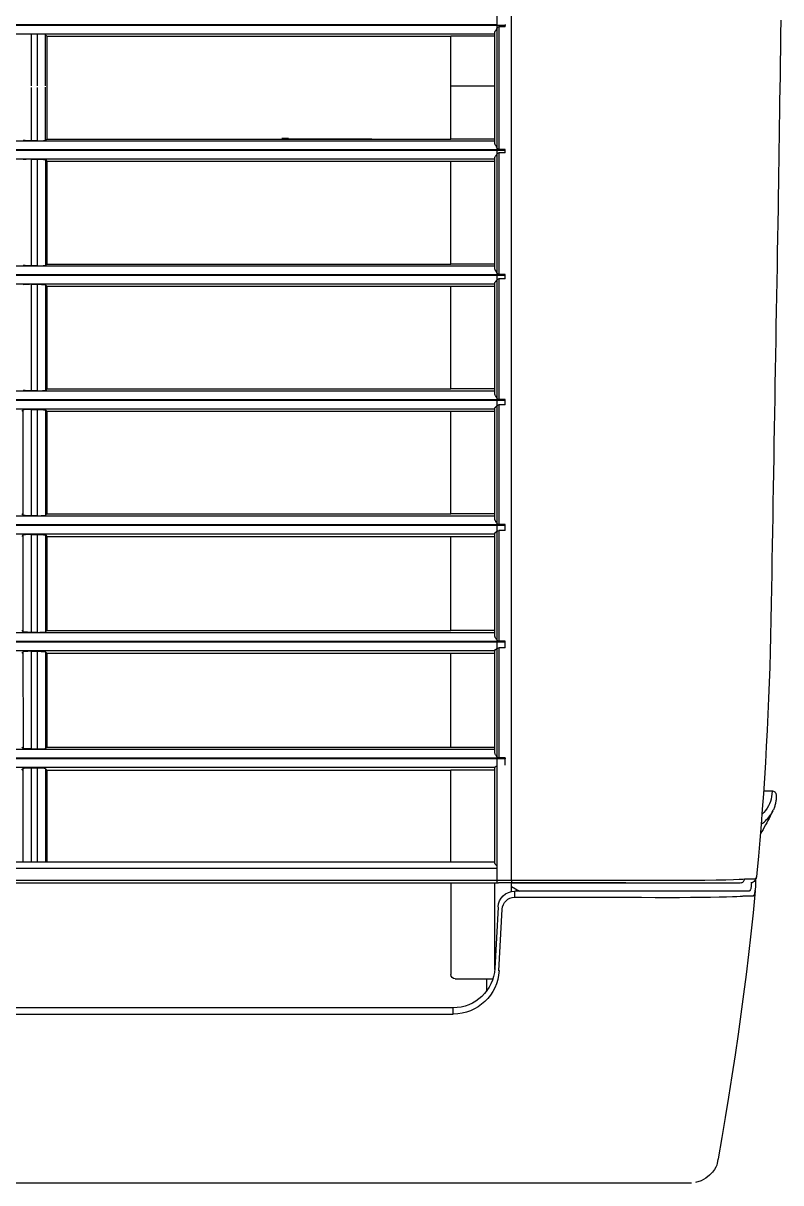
# Model space of a CAD drawing. Header units: millimetres. Extents: x -13830 to 215738, y -24143 to 193994.
# Drawn here: x 53976 to 54066.9, y 95268.5 to 95407.7 of the extents above; entities that cross this region are included whole.
import ezdxf

# ---------------------------------------------------------------- set-up
doc = ezdxf.new("R2010")
doc.units = ezdxf.units.MM
doc.header["$LTSCALE"] = 100
doc.layers.add('A-Fin-Stone', color=64, linetype='CONTINUOUS')
doc.layers.add('PRANDCM', color=7, linetype='CONTINUOUS')
doc.layers.add('M-2019.7.9', color=6, linetype='CONTINUOUS', lineweight=15)

# ---------------------------------------------------------------- blocks, each defined once
blk = doc.blocks.new('FXAP22-36NVC-F')
at = {"layer": 'PRANDCM', "linetype": 'Continuous'}
for p, q in [((303.14, 346.69), (303.14, 456.45)), ((304.89, 456.45), (304.89, 346.69)), ((270.8, 449.94), (270.83, 448.21)), ((270.83, 448.21), (270.86, 446.51)), ((303.89, 449.42), (303.89, 449.32)), ((303.89, 449.16), (303.89, 449.32)), ((303.89, 449.32), (929.89, 449.32)), ((303.89, 449.16), (304.64, 449.16)), ((304.64, 449.16), (304.64, 434.42)), ((304.7, 449.13), (304.64, 449.16)), ((304.75, 449.09), (304.7, 449.13)), ((304.79, 449.03), (304.75, 449.09)), ((304.83, 448.98), (304.79, 449.03)), ((304.87, 448.93), (304.83, 448.98)), ((304.91, 448.88), (304.87, 448.93)), ((928.89, 449.42), (304.89, 449.42)), ((304.94, 448.82), (304.91, 448.88)), ((304.98, 448.77), (304.94, 448.82)), ((305.01, 448.72), (304.98, 448.77)), ((305.04, 448.67), (305.01, 448.72)), ((305.07, 448.62), (305.04, 448.67)), ((305.09, 448.58), (305.07, 448.62)), ((305.11, 448.54), (305.09, 448.58)), ((305.12, 448.5), (305.11, 448.54)), ((305.13, 448.46), (305.12, 448.5)), ((305.14, 448.43), (305.13, 448.46)), ((305.14, 435.23), (305.14, 448.43)), ((928.64, 448.32), (305.14, 448.32)), ((358.89, 448.04), (359.05, 448.2)), ((359.05, 442.06), (359.05, 448.2)), ((360.05, 448.25), (360.05, 442.05)), ((360.05, 448.25), (360.73, 448.25)), ((360.73, 442.05), (360.73, 448.25)), ((305.14, 448.04), (310.39, 448.04)), ((310.39, 442.06), (310.39, 448.04)), ((358.89, 448.04), (310.39, 448.04)), ((358.89, 448.04), (358.89, 442.06)), ((270.86, 446.51), (270.88, 444.86)), ((270.88, 444.86), (270.9, 443.26)), ((270.9, 443.26), (270.93, 441.71)), ((270.93, 441.71), (270.95, 440.21)), ((310.39, 442.06), (305.14, 442.06)), ((310.39, 435.68), (310.39, 442.06)), ((358.89, 442.06), (358.89, 435.68)), ((359.05, 435.52), (359.05, 441.91)), ((360.05, 441.87), (360.05, 435.47)), ((270.95, 440.21), (270.97, 438.75)), ((270.97, 438.75), (270.99, 437.32)), ((270.99, 437.32), (271.01, 435.9)), ((271.01, 435.9), (271.03, 434.48)), ((305.14, 435.68), (310.39, 435.68)), ((358.89, 435.68), (310.39, 435.68)), ((329.89, 435.71), (319.89, 435.71)), ((320.69, 435.71), (320.69, 435.68)), ((329.89, 435.74), (330.69, 435.74)), ((358.89, 435.68), (359.05, 435.52)), ((271.03, 434.48), (271.05, 433.06)), ((303.89, 434.32), (303.89, 434.42)), ((303.89, 434.42), (304.64, 434.42)), ((303.89, 434.03), (303.89, 434.32)), ((303.89, 434.32), (929.89, 434.32)), ((304.64, 434.42), (304.7, 434.45)), ((929.14, 434.42), (304.64, 434.42)), ((304.7, 434.45), (304.75, 434.5)), ((304.75, 434.5), (304.79, 434.55)), ((304.79, 434.55), (304.83, 434.61)), ((304.83, 434.61), (304.87, 434.66)), ((304.87, 434.66), (304.91, 434.72)), ((304.91, 434.72), (304.94, 434.78)), ((304.94, 434.78), (304.98, 434.83)), ((304.98, 434.83), (305.01, 434.89)), ((305.01, 434.89), (305.04, 434.94)), ((305.04, 434.94), (305.07, 435)), ((305.07, 435), (305.09, 435.05)), ((305.09, 435.05), (305.11, 435.09)), ((305.11, 435.09), (305.12, 435.14)), ((305.12, 435.14), (305.13, 435.19)), ((305.13, 435.19), (305.14, 435.23)), ((305.14, 435.42), (928.64, 435.42)), ((359.06, 435.51), (359.05, 435.52)), ((359.08, 435.51), (359.06, 435.51)), ((359.11, 435.5), (359.08, 435.51)), ((359.14, 435.5), (359.11, 435.5)), ((359.18, 435.49), (359.14, 435.5)), ((359.23, 435.49), (359.18, 435.49)), ((359.29, 435.48), (359.23, 435.49)), ((359.36, 435.48), (359.29, 435.48)), ((359.43, 435.48), (359.36, 435.48)), ((359.51, 435.48), (359.43, 435.48)), ((359.59, 435.47), (359.51, 435.48)), ((359.68, 435.47), (359.59, 435.47)), ((359.77, 435.47), (359.68, 435.47)), ((359.85, 435.47), (359.77, 435.47)), ((359.95, 435.47), (359.85, 435.47)), ((360.05, 435.47), (359.95, 435.47)), ((360.05, 435.47), (360.73, 435.47)), ((271.05, 433.06), (271.07, 431.64)), ((303.89, 434.03), (304.64, 434.03)), ((304.64, 434.03), (304.64, 419.42)), ((304.7, 434.01), (304.64, 434.03)), ((304.75, 433.97), (304.7, 434.01)), ((304.8, 433.93), (304.75, 433.97)), ((304.84, 433.88), (304.8, 433.93)), ((304.88, 433.84), (304.84, 433.88)), ((304.92, 433.79), (304.88, 433.84)), ((304.95, 433.74), (304.92, 433.79)), ((304.98, 433.69), (304.95, 433.74)), ((305.02, 433.65), (304.98, 433.69)), ((305.05, 433.61), (305.02, 433.65)), ((305.07, 433.56), (305.05, 433.61)), ((305.09, 433.53), (305.07, 433.56)), ((305.11, 433.49), (305.09, 433.53)), ((305.12, 433.46), (305.11, 433.49)), ((305.13, 433.43), (305.12, 433.46)), ((305.14, 433.4), (305.13, 433.43)), ((305.14, 420.2), (305.14, 433.4)), ((928.64, 433.32), (305.14, 433.32)), ((310.39, 433.04), (305.14, 433.04)), ((358.89, 433.04), (310.39, 433.04)), ((310.39, 420.68), (310.39, 433.04)), ((359.05, 433.21), (358.89, 433.04)), ((358.89, 433.04), (358.89, 420.68)), ((360.73, 433.26), (360.05, 433.26)), ((360.73, 433.26), (360.83, 433.26)), ((360.83, 433.26), (360.92, 433.26)), ((360.92, 433.26), (361.01, 433.25)), ((361.01, 433.25), (361.1, 433.25)), ((361.1, 433.25), (361.19, 433.25)), ((361.19, 433.25), (361.27, 433.25)), ((361.27, 433.25), (361.35, 433.25)), ((361.35, 433.25), (361.42, 433.24)), ((361.42, 433.24), (361.49, 433.24)), ((361.49, 433.24), (361.55, 433.23)), ((361.55, 433.23), (361.6, 433.23)), ((361.6, 433.23), (361.64, 433.23)), ((361.64, 433.23), (361.67, 433.22)), ((361.67, 433.22), (361.7, 433.22)), ((361.7, 433.22), (361.72, 433.21)), ((361.72, 433.21), (361.73, 433.21)), ((271.07, 431.64), (271.1, 430.31)), ((271.1, 430.31), (271.12, 429)), ((271.12, 429), (271.14, 427.37)), ((271.14, 427.37), (271.17, 425.6)), ((271.17, 425.6), (271.2, 423.84)), ((271.2, 423.84), (271.23, 422.1)), ((271.23, 422.1), (271.26, 420.35)), ((271.26, 420.35), (271.29, 418.59)), ((305.14, 420.68), (310.39, 420.68)), ((305.14, 420.42), (928.64, 420.42)), ((358.89, 420.68), (310.39, 420.68)), ((358.89, 420.68), (359.05, 420.52)), ((359.06, 420.51), (359.05, 420.52)), ((359.08, 420.51), (359.06, 420.51)), ((359.11, 420.5), (359.08, 420.51)), ((359.14, 420.5), (359.11, 420.5)), ((359.18, 420.5), (359.14, 420.5)), ((359.23, 420.49), (359.18, 420.5)), ((359.29, 420.49), (359.23, 420.49)), ((359.36, 420.48), (359.29, 420.49)), ((359.43, 420.48), (359.36, 420.48)), ((359.51, 420.48), (359.43, 420.48)), ((359.59, 420.48), (359.51, 420.48)), ((359.68, 420.47), (359.59, 420.48)), ((359.77, 420.47), (359.68, 420.47)), ((359.86, 420.47), (359.77, 420.47)), ((359.95, 420.47), (359.86, 420.47)), ((360.05, 420.47), (359.95, 420.47)), ((360.05, 420.47), (360.73, 420.47)), ((303.89, 419.32), (303.89, 419.42)), ((303.89, 419.42), (304.64, 419.42)), ((303.89, 418.91), (303.89, 419.32)), ((303.89, 419.32), (929.89, 419.32)), ((303.89, 418.91), (304.64, 418.91)), ((304.64, 419.42), (304.7, 419.44)), ((929.14, 419.42), (304.64, 419.42)), ((304.64, 418.91), (304.64, 404.42)), ((304.7, 418.9), (304.64, 418.91)), ((304.7, 419.44), (304.75, 419.49)), ((304.75, 418.87), (304.7, 418.9)), ((304.75, 419.49), (304.8, 419.53)), ((304.8, 419.53), (304.84, 419.58)), ((304.84, 419.58), (304.88, 419.64)), ((304.88, 419.64), (304.91, 419.69)), ((304.91, 419.69), (304.95, 419.75)), ((304.95, 419.75), (304.98, 419.8)), ((304.98, 419.8), (305.02, 419.86)), ((305.02, 419.86), (305.05, 419.91)), ((305.05, 419.91), (305.07, 419.96)), ((305.07, 419.96), (305.09, 420.01)), ((305.09, 420.01), (305.11, 420.06)), ((305.11, 420.06), (305.12, 420.11)), ((305.12, 420.11), (305.13, 420.15)), ((305.13, 420.15), (305.14, 420.2)), ((271.29, 418.59), (271.32, 416.83)), ((304.8, 418.83), (304.75, 418.87)), ((304.84, 418.79), (304.8, 418.83)), ((304.88, 418.75), (304.84, 418.79)), ((304.92, 418.71), (304.88, 418.75)), ((304.96, 418.66), (304.92, 418.71)), ((304.99, 418.62), (304.96, 418.66)), ((305.02, 418.58), (304.99, 418.62)), ((305.05, 418.54), (305.02, 418.58)), ((305.07, 418.51), (305.05, 418.54)), ((305.1, 418.48), (305.07, 418.51)), ((305.11, 418.45), (305.1, 418.48)), ((305.13, 418.42), (305.11, 418.45)), ((305.13, 418.39), (305.13, 418.42)), ((305.14, 418.37), (305.13, 418.39)), ((305.14, 405.17), (305.14, 418.37)), ((928.64, 418.32), (305.14, 418.32)), ((310.39, 418.03), (305.14, 418.03)), ((310.39, 405.69), (310.39, 418.03)), ((358.89, 418.03), (310.39, 418.03)), ((359.05, 418.2), (358.89, 418.03)), ((358.89, 418.03), (358.89, 405.69)), ((360.73, 418.25), (360.05, 418.25)), ((360.73, 416.87), (360.73, 418.25)), ((360.73, 418.25), (360.83, 418.25)), ((360.83, 418.25), (360.92, 418.25)), ((360.92, 418.25), (361.01, 418.24)), ((361.01, 418.24), (361.1, 418.24)), ((361.1, 418.24), (361.19, 418.24)), ((361.19, 418.24), (361.27, 418.24)), ((361.27, 418.24), (361.35, 418.24)), ((361.35, 418.24), (361.42, 418.23)), ((361.42, 418.23), (361.49, 418.23)), ((361.49, 418.23), (361.55, 418.22)), ((361.55, 418.22), (361.6, 418.22)), ((361.6, 418.22), (361.64, 418.22)), ((361.64, 418.22), (361.67, 418.21)), ((361.67, 418.21), (361.7, 418.21)), ((361.7, 418.21), (361.71, 418.2)), ((361.71, 418.2), (361.73, 418.2)), ((271.32, 416.83), (271.35, 415.06)), ((360.73, 415.56), (360.73, 416.87)), ((271.35, 415.06), (271.39, 413.28)), ((360.73, 414.29), (360.73, 415.56)), ((360.73, 413.06), (360.73, 414.29)), ((271.39, 413.28), (271.42, 411.51)), ((360.73, 411.84), (360.73, 413.06)), ((271.42, 411.51), (271.45, 409.75)), ((360.73, 410.63), (360.73, 411.84)), ((360.73, 409.4), (360.73, 410.63)), ((271.45, 409.75), (271.48, 408)), ((360.73, 408.14), (360.73, 409.4)), ((271.48, 408), (271.51, 406.26)), ((360.73, 406.84), (360.73, 408.14)), ((360.73, 405.47), (360.73, 406.84)), ((271.51, 406.26), (271.54, 404.52)), ((305.07, 404.93), (305.09, 404.98)), ((305.09, 404.98), (305.11, 405.03)), ((305.11, 405.03), (305.12, 405.08)), ((305.12, 405.08), (305.13, 405.12)), ((305.13, 405.12), (305.14, 405.17)), ((305.14, 405.69), (310.39, 405.69)), ((305.14, 405.42), (928.64, 405.42)), ((358.89, 405.69), (310.39, 405.69)), ((358.89, 405.69), (359.05, 405.52)), ((359.07, 405.52), (359.05, 405.52)), ((359.08, 405.51), (359.07, 405.52)), ((359.11, 405.51), (359.08, 405.51)), ((359.14, 405.5), (359.11, 405.51)), ((359.19, 405.5), (359.14, 405.5)), ((359.24, 405.5), (359.19, 405.5)), ((359.29, 405.49), (359.24, 405.5)), ((359.36, 405.49), (359.29, 405.49)), ((359.43, 405.48), (359.36, 405.49)), ((359.51, 405.48), (359.43, 405.48)), ((359.59, 405.48), (359.51, 405.48)), ((359.68, 405.48), (359.59, 405.48)), ((359.77, 405.48), (359.68, 405.48)), ((359.86, 405.47), (359.77, 405.48)), ((359.95, 405.47), (359.86, 405.47)), ((360.05, 405.47), (359.95, 405.47)), ((360.05, 405.47), (360.73, 405.47)), ((271.54, 404.52), (271.57, 402.76)), ((303.89, 404.32), (303.89, 404.42)), ((303.89, 404.42), (304.64, 404.42)), ((303.89, 404.32), (929.89, 404.32)), ((303.89, 403.8), (303.89, 404.32)), ((303.89, 403.8), (304.64, 403.8)), ((304.64, 404.42), (304.7, 404.44)), ((929.14, 404.42), (304.64, 404.42)), ((304.64, 403.8), (304.64, 389.42)), ((304.7, 403.79), (304.64, 403.8)), ((304.7, 404.44), (304.75, 404.47)), ((304.75, 403.76), (304.7, 403.79)), ((304.75, 404.47), (304.8, 404.52)), ((304.8, 403.73), (304.75, 403.76)), ((304.8, 404.52), (304.84, 404.56)), ((304.85, 403.7), (304.8, 403.73)), ((304.84, 404.56), (304.88, 404.61)), ((304.89, 403.66), (304.85, 403.7)), ((304.88, 404.61), (304.92, 404.67)), ((304.92, 403.63), (304.89, 403.66)), ((304.92, 404.67), (304.95, 404.72)), ((304.96, 403.59), (304.92, 403.63)), ((304.95, 404.72), (304.99, 404.77)), ((304.99, 403.56), (304.96, 403.59)), ((304.99, 404.77), (305.02, 404.83)), ((305.02, 404.83), (305.05, 404.88)), ((305.05, 404.88), (305.07, 404.93)), ((271.57, 402.76), (271.6, 400.99)), ((305.02, 403.52), (304.99, 403.56)), ((305.05, 403.49), (305.02, 403.52)), ((305.08, 403.46), (305.05, 403.49)), ((305.1, 403.43), (305.08, 403.46)), ((305.11, 403.41), (305.1, 403.43)), ((305.13, 403.38), (305.11, 403.41)), ((305.13, 403.36), (305.13, 403.38)), ((305.14, 403.35), (305.13, 403.36)), ((305.14, 390.14), (305.14, 403.35)), ((928.64, 403.32), (305.14, 403.32)), ((310.39, 403.02), (305.14, 403.02)), ((358.89, 403.02), (310.39, 403.02)), ((310.39, 390.69), (310.39, 403.02)), ((359.05, 403.18), (358.89, 403.02)), ((358.89, 403.02), (358.89, 390.69)), ((360.73, 403.24), (360.05, 403.24)), ((360.73, 401.86), (360.73, 403.24)), ((360.73, 403.24), (360.83, 403.24)), ((360.83, 403.24), (360.92, 403.23)), ((360.92, 403.23), (361.01, 403.23)), ((361.01, 403.23), (361.1, 403.23)), ((361.1, 403.23), (361.19, 403.23)), ((361.19, 403.23), (361.27, 403.23)), ((361.27, 403.23), (361.35, 403.22)), ((361.35, 403.22), (361.42, 403.22)), ((361.42, 403.22), (361.49, 403.22)), ((361.49, 403.22), (361.55, 403.21)), ((361.55, 403.21), (361.59, 403.21)), ((361.59, 403.21), (361.64, 403.2)), ((361.64, 403.2), (361.67, 403.2)), ((361.67, 403.2), (361.69, 403.19)), ((361.69, 403.19), (361.71, 403.19)), ((361.71, 403.19), (361.72, 403.18)), ((361.72, 403.18), (361.89, 403.02)), ((271.6, 400.99), (271.63, 399.2)), ((360.72, 400.55), (360.73, 401.86)), ((360.72, 399.28), (360.72, 400.55)), ((271.63, 399.2), (271.66, 397.41)), ((360.72, 398.05), (360.72, 399.28)), ((360.72, 396.83), (360.72, 398.05)), ((271.66, 397.41), (271.69, 395.61)), ((360.72, 395.62), (360.72, 396.83)), ((271.69, 395.61), (271.72, 393.83)), ((360.72, 394.39), (360.72, 395.62)), ((271.72, 393.83), (271.75, 392.06)), ((360.72, 393.14), (360.72, 394.39)), ((360.72, 391.84), (360.72, 393.14)), ((271.75, 392.06), (271.78, 390.32)), ((360.72, 390.48), (360.72, 391.84)), ((271.78, 390.32), (271.81, 388.61)), ((304.89, 389.59), (304.92, 389.64)), ((304.92, 389.64), (304.96, 389.69)), ((304.96, 389.69), (304.99, 389.75)), ((304.99, 389.75), (305.02, 389.8)), ((305.02, 389.8), (305.05, 389.85)), ((305.05, 389.85), (305.08, 389.9)), ((305.08, 389.9), (305.1, 389.95)), ((305.1, 389.95), (305.11, 390)), ((305.11, 390), (305.13, 390.05)), ((305.13, 390.09), (305.14, 390.14)), ((305.13, 390.05), (305.13, 390.09)), ((305.14, 390.69), (310.39, 390.69)), ((305.14, 390.42), (928.64, 390.42)), ((358.89, 390.69), (310.39, 390.69)), ((358.89, 390.69), (359.06, 390.53)), ((359.07, 390.52), (359.06, 390.53)), ((359.09, 390.52), (359.07, 390.52)), ((359.11, 390.51), (359.09, 390.52)), ((359.15, 390.51), (359.11, 390.51)), ((359.19, 390.5), (359.15, 390.51)), ((359.24, 390.5), (359.19, 390.5)), ((359.3, 390.5), (359.24, 390.5)), ((359.36, 390.49), (359.3, 390.5)), ((359.43, 390.49), (359.36, 390.49)), ((359.51, 390.49), (359.43, 390.49)), ((359.6, 390.48), (359.51, 390.49)), ((359.68, 390.48), (359.6, 390.48)), ((359.77, 390.48), (359.68, 390.48)), ((359.86, 390.48), (359.77, 390.48)), ((359.95, 390.48), (359.86, 390.48)), ((360.05, 390.48), (359.95, 390.48)), ((360.05, 390.48), (360.72, 390.48)), ((361.89, 390.69), (361.72, 390.53)), ((271.81, 388.61), (271.84, 386.91)), ((303.89, 389.32), (303.89, 389.42)), ((303.89, 389.42), (304.64, 389.42)), ((303.89, 389.32), (929.89, 389.32)), ((303.89, 388.7), (303.89, 389.32)), ((303.89, 388.7), (304.64, 388.7)), ((304.64, 389.42), (304.7, 389.44)), ((929.14, 389.42), (304.64, 389.42)), ((304.64, 388.7), (304.64, 375.42)), ((304.7, 389.44), (304.75, 389.47)), ((304.75, 389.47), (304.8, 389.5)), ((304.8, 389.5), (304.85, 389.55)), ((304.85, 389.55), (304.89, 389.59)), ((305.14, 376.11), (305.14, 388.33)), ((928.64, 388.32), (305.14, 388.32)), ((271.84, 386.91), (271.87, 385.21)), ((310.39, 388), (305.14, 388)), ((358.89, 388), (310.39, 388)), ((310.39, 376.7), (310.39, 388)), ((359.06, 388.17), (358.89, 388)), ((358.89, 388), (358.89, 376.7)), ((360.72, 388.22), (360.06, 388.22)), ((360.72, 388.22), (360.83, 388.22)), ((360.72, 386.96), (360.72, 388.22)), ((360.72, 385.75), (360.72, 386.96)), ((360.83, 388.22), (360.92, 388.22)), ((360.92, 388.22), (361.01, 388.22)), ((361.01, 388.22), (361.1, 388.22)), ((361.1, 388.22), (361.19, 388.22)), ((361.19, 388.22), (361.27, 388.21)), ((361.27, 388.21), (361.35, 388.21)), ((361.35, 388.21), (361.42, 388.21)), ((361.42, 388.21), (361.49, 388.2)), ((361.49, 388.2), (361.54, 388.2)), ((361.54, 388.2), (361.59, 388.19)), ((361.59, 388.19), (361.63, 388.19)), ((361.63, 388.19), (361.67, 388.19)), ((361.67, 388.19), (361.69, 388.18)), ((361.69, 388.18), (361.71, 388.18)), ((361.71, 388.18), (361.72, 388.17)), ((361.72, 388.17), (361.89, 388)), ((360.72, 384.58), (360.72, 385.75)), ((271.87, 385.21), (271.9, 383.49)), ((360.72, 383.45), (360.72, 384.58)), ((271.9, 383.49), (271.93, 381.73)), ((360.72, 382.33), (360.72, 383.45)), ((271.93, 381.73), (271.96, 379.91)), ((360.72, 381.21), (360.72, 382.33)), ((271.96, 379.91), (272, 378.02)), ((360.72, 380.08), (360.72, 381.21)), ((360.72, 378.93), (360.72, 380.08)), ((360.72, 377.73), (360.72, 378.93)), ((272, 378.02), (272, 378.02)), ((272, 378.02), (272, 378.02)), ((272, 378.02), (272, 378.02)), ((272, 378.02), (272, 378.02)), ((272, 378.02), (272, 378.02)), ((272, 378.02), (272, 378.02)), ((272, 378.02), (272, 378.02)), ((272, 378.01), (272.04, 376.01)), ((360.72, 376.48), (360.72, 377.73)), ((272.04, 376.01), (272.08, 374.13)), ((304.98, 375.69), (305.01, 375.76)), ((305.01, 375.76), (305.05, 375.82)), ((305.05, 375.82), (305.08, 375.88)), ((305.08, 375.88), (305.1, 375.94)), ((305.1, 375.94), (305.12, 376)), ((305.12, 376), (305.13, 376.05)), ((305.13, 376.05), (305.14, 376.11)), ((305.14, 376.7), (310.39, 376.7)), ((305.14, 376.42), (928.64, 376.42)), ((358.89, 376.7), (310.39, 376.7)), ((358.89, 376.7), (359.06, 376.53)), ((359.07, 376.53), (359.06, 376.53)), ((359.09, 376.52), (359.07, 376.53)), ((359.12, 376.52), (359.09, 376.52)), ((359.15, 376.51), (359.12, 376.52)), ((359.19, 376.51), (359.15, 376.51)), ((359.24, 376.5), (359.19, 376.51)), ((359.3, 376.5), (359.24, 376.5)), ((359.36, 376.5), (359.3, 376.5)), ((359.44, 376.49), (359.36, 376.5)), ((359.51, 376.49), (359.44, 376.49)), ((359.6, 376.49), (359.51, 376.49)), ((359.68, 376.49), (359.6, 376.49)), ((359.77, 376.48), (359.68, 376.49)), ((359.86, 376.48), (359.77, 376.48)), ((359.96, 376.48), (359.86, 376.48)), ((360.06, 376.48), (359.96, 376.48)), ((360.06, 376.48), (360.72, 376.48)), ((361.89, 376.7), (361.72, 376.53)), ((303.89, 375.32), (303.89, 375.42)), ((303.89, 375.42), (304.64, 375.42)), ((303.89, 374.61), (303.89, 375.32)), ((303.89, 375.32), (929.89, 375.32)), ((303.89, 374.61), (304.64, 374.61)), ((304.64, 375.42), (304.71, 375.44)), ((929.14, 375.42), (304.64, 375.42)), ((304.64, 374.61), (304.64, 361.42)), ((304.71, 375.44), (304.78, 375.47)), ((304.78, 375.47), (304.83, 375.52)), ((304.83, 375.52), (304.88, 375.57)), ((304.88, 375.57), (304.93, 375.63)), ((304.93, 375.63), (304.98, 375.69)), ((272.08, 374.13), (272.14, 372.29)), ((305.14, 362.09), (305.14, 374.32)), ((928.64, 374.32), (305.14, 374.32)), ((310.39, 373.98), (305.14, 373.98)), ((310.39, 362.71), (310.39, 373.98)), ((358.89, 373.98), (310.39, 373.98)), ((310.39, 373.93), (312.39, 373.93)), ((312.39, 373.98), (312.39, 373.93)), ((359.06, 374.16), (358.89, 373.98)), ((358.89, 373.98), (358.89, 362.71)), ((360.72, 374.21), (360.06, 374.21)), ((360.72, 374.21), (360.82, 374.21)), ((360.72, 372.94), (360.72, 374.21)), ((360.82, 374.21), (360.92, 374.21)), ((360.92, 374.21), (361.01, 374.21)), ((361.01, 374.21), (361.1, 374.21)), ((361.1, 374.21), (361.19, 374.2)), ((361.19, 374.2), (361.27, 374.2)), ((361.27, 374.2), (361.35, 374.2)), ((361.35, 374.2), (361.42, 374.19)), ((361.42, 374.19), (361.49, 374.19)), ((361.49, 374.19), (361.54, 374.19)), ((361.54, 374.19), (361.59, 374.18)), ((361.59, 374.18), (361.63, 374.18)), ((361.63, 374.18), (361.66, 374.17)), ((361.66, 374.17), (361.69, 374.17)), ((361.69, 374.17), (361.7, 374.16)), ((361.7, 374.16), (361.72, 374.16)), ((361.72, 374.16), (361.89, 373.98)), ((272.14, 372.29), (272.2, 370.46)), ((360.72, 371.73), (360.72, 372.94)), ((360.72, 370.57), (360.72, 371.73)), ((272.2, 370.46), (272.27, 368.57)), ((360.72, 369.44), (360.72, 370.57)), ((360.72, 368.32), (360.72, 369.44)), ((272.27, 368.57), (272.35, 366.66)), ((360.72, 367.2), (360.72, 368.32)), ((272.35, 366.66), (272.44, 364.73)), ((360.72, 366.08), (360.72, 367.2)), ((360.72, 364.92), (360.72, 366.08)), ((272.44, 364.73), (272.55, 362.79)), ((360.72, 363.73), (360.72, 364.92)), ((360.72, 362.49), (360.72, 363.73)), ((272.55, 362.79), (272.66, 360.87)), ((305.05, 361.79), (305.08, 361.85)), ((305.08, 361.85), (305.1, 361.91)), ((305.1, 361.91), (305.12, 361.97)), ((305.12, 361.97), (305.13, 362.03)), ((305.13, 362.03), (305.14, 362.09)), ((310.39, 362.71), (305.14, 362.71)), ((305.14, 362.42), (928.64, 362.42)), ((358.89, 362.71), (310.39, 362.71)), ((359.06, 362.54), (358.89, 362.71)), ((359.08, 362.53), (359.06, 362.54)), ((359.1, 362.53), (359.08, 362.53)), ((359.12, 362.52), (359.1, 362.53)), ((359.15, 362.52), (359.12, 362.52)), ((359.19, 362.51), (359.15, 362.52)), ((359.24, 362.51), (359.19, 362.51)), ((359.3, 362.51), (359.24, 362.51)), ((359.36, 362.5), (359.3, 362.51)), ((359.44, 362.5), (359.36, 362.5)), ((359.51, 362.5), (359.44, 362.5)), ((359.6, 362.49), (359.51, 362.5)), ((359.68, 362.49), (359.6, 362.49)), ((359.77, 362.49), (359.68, 362.49)), ((359.86, 362.49), (359.77, 362.49)), ((359.96, 362.49), (359.86, 362.49)), ((360.06, 362.49), (359.96, 362.49)), ((360.72, 362.49), (360.06, 362.49)), ((361.71, 362.54), (361.89, 362.71)), ((272.66, 360.87), (272.78, 358.97)), ((303.89, 361.42), (303.89, 361.32)), ((303.89, 361.42), (304.64, 361.42)), ((303.89, 360.53), (303.89, 361.32)), ((303.89, 361.32), (929.89, 361.32)), ((304.64, 361.42), (304.71, 361.44)), ((929.14, 361.42), (304.64, 361.42)), ((304.71, 361.44), (304.78, 361.47)), ((304.78, 361.47), (304.83, 361.51)), ((304.83, 361.51), (304.89, 361.56)), ((304.89, 361.56), (304.93, 361.61)), ((304.93, 360.44), (304.89, 360.46)), ((304.93, 361.61), (304.98, 361.67)), ((304.96, 360.42), (304.93, 360.44)), ((304.98, 361.67), (305.02, 361.73)), ((305.02, 361.73), (305.05, 361.79)), ((305, 360.4), (304.96, 360.42)), ((305.03, 360.38), (305, 360.4)), ((305.05, 360.36), (305.03, 360.38)), ((305.07, 360.35), (305.05, 360.36)), ((305.09, 360.34), (305.07, 360.35)), ((305.11, 360.33), (305.09, 360.34)), ((305.12, 360.32), (305.11, 360.33)), ((305.13, 360.32), (305.12, 360.32)), ((928.64, 360.32), (305.13, 360.32)), ((305.14, 360.31), (305.13, 360.32)), ((305.14, 348.87), (305.14, 360.31)), ((305.14, 359.96), (310.39, 359.96)), ((310.39, 348.92), (310.39, 359.96)), ((358.89, 359.96), (310.39, 359.96)), ((358.89, 359.96), (359.07, 360.14)), ((358.89, 359.96), (358.89, 348.92)), ((359.07, 360.14), (359.08, 360.15)), ((359.08, 360.15), (359.1, 360.15)), ((359.1, 360.15), (359.12, 360.16)), ((359.12, 360.16), (359.15, 360.16)), ((359.15, 360.16), (359.19, 360.17)), ((359.19, 360.17), (359.24, 360.17)), ((359.24, 360.17), (359.29, 360.18)), ((359.29, 360.18), (359.36, 360.18)), ((359.36, 360.18), (359.43, 360.18)), ((359.43, 360.18), (359.5, 360.19)), ((359.5, 360.19), (359.59, 360.19)), ((359.59, 360.19), (359.68, 360.19)), ((359.68, 360.19), (359.77, 360.19)), ((359.77, 360.19), (359.86, 360.2)), ((359.86, 360.2), (359.96, 360.2)), ((359.96, 360.2), (360.06, 360.2)), ((360.06, 360.2), (360.71, 360.2)), ((360.71, 360.2), (360.82, 360.2)), ((360.71, 358.98), (360.71, 360.2)), ((360.82, 360.2), (360.92, 360.2)), ((360.92, 360.2), (361.01, 360.19)), ((361.01, 360.19), (361.1, 360.19)), ((361.1, 360.19), (361.19, 360.19)), ((361.19, 360.19), (361.27, 360.19)), ((361.27, 360.19), (361.35, 360.18)), ((361.35, 360.18), (361.42, 360.18)), ((361.42, 360.18), (361.49, 360.18)), ((361.49, 360.18), (361.54, 360.17)), ((361.54, 360.17), (361.59, 360.17)), ((361.59, 360.17), (361.63, 360.16)), ((361.63, 360.16), (361.66, 360.16)), ((361.66, 360.16), (361.68, 360.15)), ((361.68, 360.15), (361.7, 360.15)), ((361.7, 360.15), (361.71, 360.14)), ((361.89, 359.96), (361.71, 360.14)), ((272.78, 358.97), (272.9, 357.09)), ((360.71, 357.81), (360.71, 358.98)), ((360.71, 356.69), (360.71, 357.81)), ((271.37, 357.04), (271.36, 356.97)), ((271.36, 356.97), (271.36, 356.91)), ((271.36, 356.92), (271.36, 356.8)), ((271.36, 356.8), (271.36, 356.69)), ((271.36, 356.69), (271.37, 356.59)), ((271.39, 357.12), (271.37, 357.04)), ((271.37, 356.59), (271.37, 356.48)), ((271.37, 356.48), (271.38, 356.37)), ((271.38, 356.37), (271.4, 356.26)), ((271.42, 357.19), (271.39, 357.12)), ((271.4, 356.26), (271.41, 356.15)), ((271.47, 357.26), (271.42, 357.19)), ((271.54, 357.33), (271.47, 357.26)), ((271.61, 357.39), (271.54, 357.33)), ((271.7, 357.43), (271.61, 357.39)), ((271.79, 357.46), (271.7, 357.43)), ((271.89, 357.47), (271.79, 357.46)), ((271.87, 357.46), (271.86, 357.45)), ((271.86, 357.45), (271.86, 357.44)), ((271.86, 357.44), (271.86, 357.42)), ((271.86, 357.42), (271.86, 357.41)), ((271.86, 357.41), (272.88, 357.41)), ((271.86, 357.41), (271.87, 357.08)), ((271.88, 357.47), (271.87, 357.46)), ((271.87, 357.46), (271.87, 357.46)), ((271.87, 357.08), (271.91, 356.78)), ((271.89, 357.47), (271.88, 357.47)), ((272.88, 357.47), (271.89, 357.47)), ((271.89, 357.47), (271.89, 357.47)), ((271.89, 357.47), (271.89, 357.47)), ((271.89, 357.47), (271.89, 357.47)), ((271.89, 357.47), (271.89, 357.47)), ((271.89, 357.47), (271.89, 357.47)), ((271.89, 357.47), (271.89, 357.47)), ((271.89, 357.47), (271.89, 357.47)), ((271.91, 356.78), (271.97, 356.48)), ((271.97, 356.48), (272.05, 356.19)), ((272.9, 357.09), (273.03, 355.25)), ((360.71, 355.6), (360.71, 356.69)), ((271.41, 356.15), (271.43, 356.05)), ((271.43, 356.05), (271.46, 355.94)), ((271.46, 355.94), (271.48, 355.83)), ((271.48, 355.83), (271.51, 355.72)), ((271.51, 355.72), (271.54, 355.61)), ((271.54, 355.61), (271.58, 355.51)), ((271.58, 355.51), (271.61, 355.4)), ((271.61, 355.4), (271.65, 355.3)), ((271.65, 355.3), (271.7, 355.19)), ((271.74, 355.14), (271.73, 355.17)), ((271.76, 355.1), (271.74, 355.14)), ((271.78, 355.06), (271.76, 355.1)), ((271.8, 355.03), (271.78, 355.06)), ((271.78, 355.03), (271.93, 354.73)), ((271.82, 354.99), (271.8, 355.03)), ((271.83, 354.95), (271.82, 354.99)), ((271.85, 354.92), (271.83, 354.95)), ((271.94, 354.76), (271.85, 354.92)), ((272.05, 356.19), (272.16, 355.91)), ((272.16, 355.91), (272.29, 355.65)), ((272.29, 355.65), (272.45, 355.38)), ((272.45, 355.38), (272.63, 355.12)), ((272.63, 355.12), (272.84, 354.87)), ((272.84, 354.87), (273.08, 354.62)), ((273.03, 355.25), (273.17, 353.41)), ((360.71, 354.52), (360.71, 355.6)), ((271.93, 354.73), (272.07, 354.44)), ((272.04, 354.61), (271.94, 354.76)), ((272.14, 354.46), (272.04, 354.61)), ((272.07, 354.44), (272.22, 354.16)), ((272.26, 354.31), (272.14, 354.46)), ((272.22, 354.16), (272.36, 353.89)), ((272.38, 354.16), (272.26, 354.31)), ((272.36, 353.89), (272.5, 353.63)), ((272.52, 354.02), (272.38, 354.16)), ((272.5, 353.63), (272.65, 353.37)), ((272.66, 353.87), (272.52, 354.02)), ((272.82, 353.72), (272.66, 353.87)), ((272.99, 353.57), (272.82, 353.72)), ((273.17, 353.43), (272.99, 353.57)), ((360.71, 353.45), (360.71, 354.52)), ((272.65, 353.37), (272.79, 353.1)), ((272.79, 353.1), (272.94, 352.84)), ((272.94, 352.84), (273.1, 352.57)), ((273.1, 352.57), (273.26, 352.29)), ((273.17, 353.41), (273.32, 351.54)), ((360.71, 352.37), (360.71, 353.45)), ((360.71, 351.26), (360.71, 352.37)), ((273.32, 351.54), (273.49, 349.61)), ((360.71, 350.12), (360.71, 351.26)), ((273.49, 349.61), (273.67, 347.57)), ((360.71, 348.92), (360.71, 350.12)), ((304.89, 348.45), (304.93, 348.49)), ((928.89, 348.19), (304.89, 348.19)), ((304.93, 348.49), (304.97, 348.54)), ((304.97, 348.54), (305, 348.59)), ((305, 348.59), (305.03, 348.63)), ((305.03, 348.63), (305.06, 348.68)), ((305.06, 348.68), (305.09, 348.72)), ((305.09, 348.72), (305.11, 348.76)), ((305.11, 348.76), (305.12, 348.8)), ((305.12, 348.8), (305.13, 348.83)), ((305.13, 348.83), (305.14, 348.87)), ((305.14, 348.92), (928.64, 348.92)), ((273.67, 347.56), (273.67, 347.55)), ((273.67, 347.55), (273.68, 347.53)), ((273.68, 347.53), (273.68, 347.52)), ((273.68, 347.52), (273.68, 347.5)), ((273.68, 347.5), (273.68, 347.49)), ((273.68, 347.49), (273.68, 347.47)), ((273.68, 347.47), (273.68, 347.45)), ((273.68, 347.45), (273.7, 347.37)), ((273.7, 347.37), (273.71, 347.29)), ((273.71, 347.29), (273.72, 347.22)), ((273.72, 347.22), (273.74, 347.15)), ((273.72, 347.21), (273.73, 347.12)), ((273.73, 347.12), (273.75, 347.03)), ((273.74, 347.15), (273.75, 347.09)), ((273.75, 347.09), (273.77, 347.04)), ((273.75, 347.03), (273.78, 346.95)), ((273.77, 347.04), (273.79, 347)), ((273.78, 346.95), (273.81, 346.87)), ((273.79, 347), (273.81, 346.96)), ((273.81, 346.96), (273.83, 346.93)), ((273.81, 346.87), (273.87, 346.78)), ((273.83, 346.93), (273.86, 346.91)), ((273.84, 346.83), (273.83, 346.76)), ((273.83, 346.76), (273.83, 346.68)), ((273.83, 346.68), (273.83, 346.61)), ((273.83, 346.61), (273.83, 346.53)), ((273.83, 346.53), (273.83, 346.46)), ((273.86, 346.91), (273.88, 346.89)), ((273.87, 346.78), (273.93, 346.69)), ((273.88, 346.89), (273.91, 346.88)), ((273.91, 346.88), (273.93, 346.87)), ((273.93, 346.87), (275.15, 346.87)), ((273.93, 346.69), (274.02, 346.6)), ((274.02, 346.6), (274.12, 346.51)), ((274.12, 346.51), (274.26, 346.44)), ((275.17, 346.8), (275.15, 346.87)), ((275.15, 346.87), (275.35, 346.84)), ((275.2, 346.73), (275.17, 346.8)), ((275.23, 346.66), (275.2, 346.73)), ((275.27, 346.6), (275.23, 346.66)), ((275.32, 346.55), (275.27, 346.6)), ((275.37, 346.51), (275.32, 346.55)), ((275.35, 346.84), (275.79, 346.81)), ((275.43, 346.47), (275.37, 346.51)), ((275.79, 346.81), (276.48, 346.78)), ((276.48, 346.78), (277.4, 346.75)), ((277.4, 346.75), (278.55, 346.73)), ((278.55, 346.73), (279.91, 346.71)), ((279.91, 346.71), (281.48, 346.7)), ((281.48, 346.7), (283.24, 346.69)), ((283.24, 346.69), (285.15, 346.69)), ((285.15, 346.69), (287.21, 346.69)), ((287.21, 346.69), (304.89, 346.69)), ((303.14, 346.69), (303.14, 346.42)), ((303.14, 346.69), (930.64, 346.69)), ((304.89, 346.69), (304.89, 346.42)), ((273.83, 346.46), (273.83, 346.39)), ((273.83, 346.39), (273.83, 346.32)), ((273.83, 346.32), (273.83, 346.24)), ((273.83, 346.24), (273.83, 346.16)), ((273.83, 346.16), (273.84, 346.09)), ((273.84, 346.09), (273.84, 346.02)), ((273.84, 346.02), (273.84, 345.95)), ((273.84, 345.95), (273.84, 345.88)), ((273.84, 345.88), (273.85, 345.82)), ((273.85, 345.75), (273.85, 345.79)), ((273.85, 345.71), (273.85, 345.75)), ((273.85, 345.68), (273.85, 345.71)), ((273.86, 345.64), (273.85, 345.68)), ((273.86, 345.6), (273.86, 345.64)), ((273.86, 345.57), (273.86, 345.6)), ((273.87, 345.53), (273.86, 345.57)), ((273.87, 345.55), (273.87, 345.55)), ((273.87, 345.55), (273.87, 345.54)), ((273.87, 345.55), (273.87, 345.55)), ((273.87, 345.54), (273.87, 345.54)), ((273.87, 345.54), (273.87, 345.53)), ((273.87, 345.5), (273.87, 345.53)), ((273.87, 345.53), (273.87, 345.53)), ((273.87, 345.53), (273.87, 345.53)), ((273.87, 345.47), (273.87, 345.5)), ((273.87, 345.48), (274.14, 342.83)), ((273.88, 345.43), (273.87, 345.47)), ((273.89, 345.33), (273.88, 345.43)), ((273.91, 345.23), (273.89, 345.33)), ((273.93, 345.14), (273.91, 345.23)), ((273.95, 345.07), (273.93, 345.14)), ((274.26, 346.44), (274.42, 346.42)), ((274.34, 346.43), (274.35, 346.28)), ((274.35, 346.28), (274.36, 346.15)), ((274.36, 346.15), (274.37, 346.02)), ((274.37, 346.02), (274.38, 345.91)), ((274.38, 345.91), (274.4, 345.81)), ((274.4, 345.81), (274.42, 345.71)), ((274.42, 345.71), (274.44, 345.63)), ((274.44, 345.63), (274.47, 345.57)), ((274.47, 345.57), (274.49, 345.52)), ((274.49, 345.52), (274.52, 345.48)), ((274.52, 345.48), (274.55, 345.45)), ((274.55, 345.45), (274.59, 345.43)), ((274.59, 345.43), (274.62, 345.42)), ((274.62, 345.42), (275.8, 345.42)), ((274.62, 345.42), (274.62, 345.42)), ((274.62, 345.42), (274.62, 345.42)), ((274.62, 345.42), (274.62, 345.42)), ((274.62, 345.42), (274.62, 345.42)), ((274.62, 345.42), (274.62, 345.42)), ((274.62, 345.42), (274.62, 345.42)), ((274.62, 345.42), (274.62, 345.42)), ((275.5, 346.45), (275.43, 346.47)), ((275.58, 346.43), (275.5, 346.45)), ((287.21, 346.42), (275.66, 346.42)), ((275.8, 345.42), (287.52, 345.42)), ((303.1, 346.42), (287.21, 346.42)), ((287.52, 345.42), (302.74, 345.42)), ((289.39, 346.42), (304.69, 346.42)), ((293.12, 346.4), (293.13, 346.4)), ((293.13, 346.4), (293.14, 346.4)), ((293.14, 346.4), (293.15, 346.41)), ((293.15, 346.41), (293.16, 346.41)), ((293.16, 346.41), (293.17, 346.41)), ((293.17, 346.41), (293.18, 346.42)), ((293.18, 346.42), (293.19, 346.42)), ((293.39, 346.41), (293.39, 346.41)), ((303.14, 345.99), (302.16, 345.42)), ((302.74, 344.69), (302.74, 345.42)), ((303.14, 345.37), (303.14, 346.42)), ((304.89, 346.42), (304.69, 346.42)), ((929.09, 346.42), (304.69, 346.42)), ((305.14, 336.02), (305.14, 346.42)), ((310.39, 346.42), (310.39, 335.42)), ((273.98, 345.01), (273.95, 345.07)), ((274, 344.96), (273.98, 345.01)), ((274.03, 344.93), (274, 344.96)), ((274.06, 344.9), (274.03, 344.93)), ((274.09, 344.88), (274.06, 344.9)), ((274.13, 344.87), (274.09, 344.88)), ((275.31, 344.87), (274.13, 344.87)), ((275.42, 344.84), (275.31, 344.87)), ((275.68, 344.82), (275.42, 344.84)), ((276.07, 344.79), (275.68, 344.82)), ((276.62, 344.77), (276.07, 344.79)), ((277.33, 344.75), (276.62, 344.77)), ((278.21, 344.73), (277.33, 344.75)), ((279.23, 344.72), (278.21, 344.73)), ((280.38, 344.7), (279.23, 344.72)), ((281.63, 344.69), (280.38, 344.7)), ((282.96, 344.68), (281.63, 344.69)), ((284.37, 344.68), (282.96, 344.68)), ((285.89, 344.68), (284.37, 344.68)), ((287.52, 344.69), (285.89, 344.68)), ((302.74, 344.69), (287.52, 344.69)), ((274.14, 342.83), (274.41, 340.3)), ((304.63, 335.88), (304.24, 343.26)), ((304.74, 343.52), (305.12, 336.16)), ((274.41, 340.3), (274.69, 337.84)), ((274.69, 337.84), (274.98, 335.44)), ((274.98, 335.44), (275.28, 333.06)), ((309.89, 334.92), (305.36, 334.92)), ((306.14, 334.92), (306.14, 333.4)), ((275.28, 333.06), (275.6, 330.68)), ((310.12, 330.66), (310.12, 331.42)), ((310.12, 331.42), (922.57, 331.42)), ((275.6, 330.68), (275.94, 328.27)), ((922.57, 330.66), (310.12, 330.66)), ((275.94, 328.27), (276.29, 325.8)), ((276.29, 325.8), (276.68, 323.25)), ((276.68, 323.25), (277.08, 320.69)), ((277.08, 320.69), (277.47, 318.26)), ((277.47, 318.26), (277.88, 315.86)), ((277.88, 315.86), (278.34, 313.29)), ((278.34, 313.29), (278.34, 313.28)), ((278.34, 313.28), (278.34, 313.28)), ((278.34, 313.28), (278.34, 313.28)), ((278.34, 313.28), (278.34, 313.28)), ((278.34, 313.28), (278.34, 313.28)), ((278.34, 313.28), (278.34, 313.28)), ((278.34, 313.28), (278.34, 313.28)), ((278.34, 313.28), (278.36, 313.2)), ((278.34, 313.28), (278.34, 313.27)), ((278.34, 313.27), (278.34, 313.26)), ((278.34, 313.26), (278.35, 313.26)), ((278.35, 313.26), (278.35, 313.25)), ((278.35, 313.25), (278.35, 313.24)), ((278.35, 313.24), (278.35, 313.23)), ((278.35, 313.24), (278.35, 313.24)), ((278.35, 313.22), (278.39, 313)), ((278.36, 313.2), (278.37, 313.13)), ((278.37, 313.13), (278.39, 313.07)), ((278.39, 313), (278.43, 312.78)), ((278.43, 312.78), (278.49, 312.54)), ((278.49, 312.54), (278.6, 312.29)), ((278.6, 312.29), (278.77, 312.01)), ((278.77, 312.01), (279.01, 311.7)), ((279.01, 311.7), (279.35, 311.34)), ((279.35, 311.34), (279.8, 310.97)), ((279.8, 310.97), (280.36, 310.65)), ((280.36, 310.65), (281.04, 310.45)), ((282.11, 310.42), (281.52, 310.42)), ((293.16, 310.42), (282.11, 310.42)), ((1042.62, 310.42), (293.16, 310.42))]:
    blk.add_line(p, q, dxfattribs=at)
for centre, radius, start, end in [((-390413.8, 463.55), 390774.53, 359.995882, 359.996822), ((360.87, 442.61), 7.15, 268.8355, 276.8584), ((359.91, 426.13), 7.13, 88.8617, 96.9066), ((357839.63, 462.51), 357480.58, 180.004697, 180.006731), ((368313.94, 462.98), 367953.9, 180.004629, 180.00662), ((-442633.39, 470.35), 442994.12, 359.993549, 359.995203), ((360.87, 427.61), 7.14, 268.8488, 276.8731), ((359.91, 411.13), 7.12, 88.8905, 96.9476), ((325563.01, 459.53), 325203.96, 180.007282, 180.009514), ((339060.61, 460.71), 338700.56, 180.007183, 180.009344), ((360.87, 412.61), 7.14, 268.8715, 276.8999), ((359.92, 396.13), 7.1, 88.9305, 97.0017), ((281148.76, 452.76), 280789.71, 180.010116, 180.012699), ((304077.81, 456.34), 303717.76, 180.010017, 180.012424), ((-280430.31, 452.76), 280792.04, 359.987301, 359.989884), ((360.86, 397.61), 7.14, 268.9047, 276.9394), ((304.46, 387.93), 0.787, 30.5473, 76.9264), ((359.93, 381.13), 7.09, 88.9837, 97.0701), ((241323.82, 444.46), 240964.77, 180.013383, 180.01615), ((267852.52, 450.21), 267492.48, 180.013277, 180.015792), ((-240483.86, 444.43), 240845.59, 359.983849, 359.986617), ((360.85, 383.61), 7.13, 268.9468, 276.9889), ((304.49, 373.77), 0.849, 40.3455, 80.0289), ((359.94, 367.13), 7.08, 89.0477, 97.1485), ((200368.84, 433.34), 200009.79, 180.016955, 180.020283), ((227747.7, 441.05), 227387.65, 180.016841, 180.019795), ((-199518.07, 433.3), 199879.79, 359.979716, 359.983046), ((360.84, 369.61), 7.12, 269.0016, 277.0519), ((157027.03, 418.19), 156667.98, 180.02123, 180.025334), ((189204.77, 429.91), 188844.72, 180.02115, 180.024572), ((-155955.11, 418.05), 156316.84, 359.974661, 359.978774), ((302.74, 343.42), 2, 3, 90), ((302.74, 343.19), 1.5, 2.9102, 89.9753), ((310.12, 336.17), 5.51, 182.9486, 269.9369), ((310.12, 336.42), 5, 183, 270), ((309.89, 335.42), 0.5, 270, 0)]:
    blk.add_arc(centre, radius, start, end, dxfattribs=at)
blk = doc.blocks.new('A$C42397DEC')
at = {"layer": 'M-2019.7.9', "xscale": -1, "rotation": 359.9999999999976}
blk.add_blockref('FXAP22-36NVC-F', (12494.13, -9840.42), dxfattribs=at)

msp = doc.modelspace()

# ---------------------------------------------------------------- block references
at = {"layer": 'A-Fin-Stone'}
msp.add_blockref('A$C42397DEC', (41843.59, 104798.53), dxfattribs=at)

doc.saveas('drawing.dxf')
